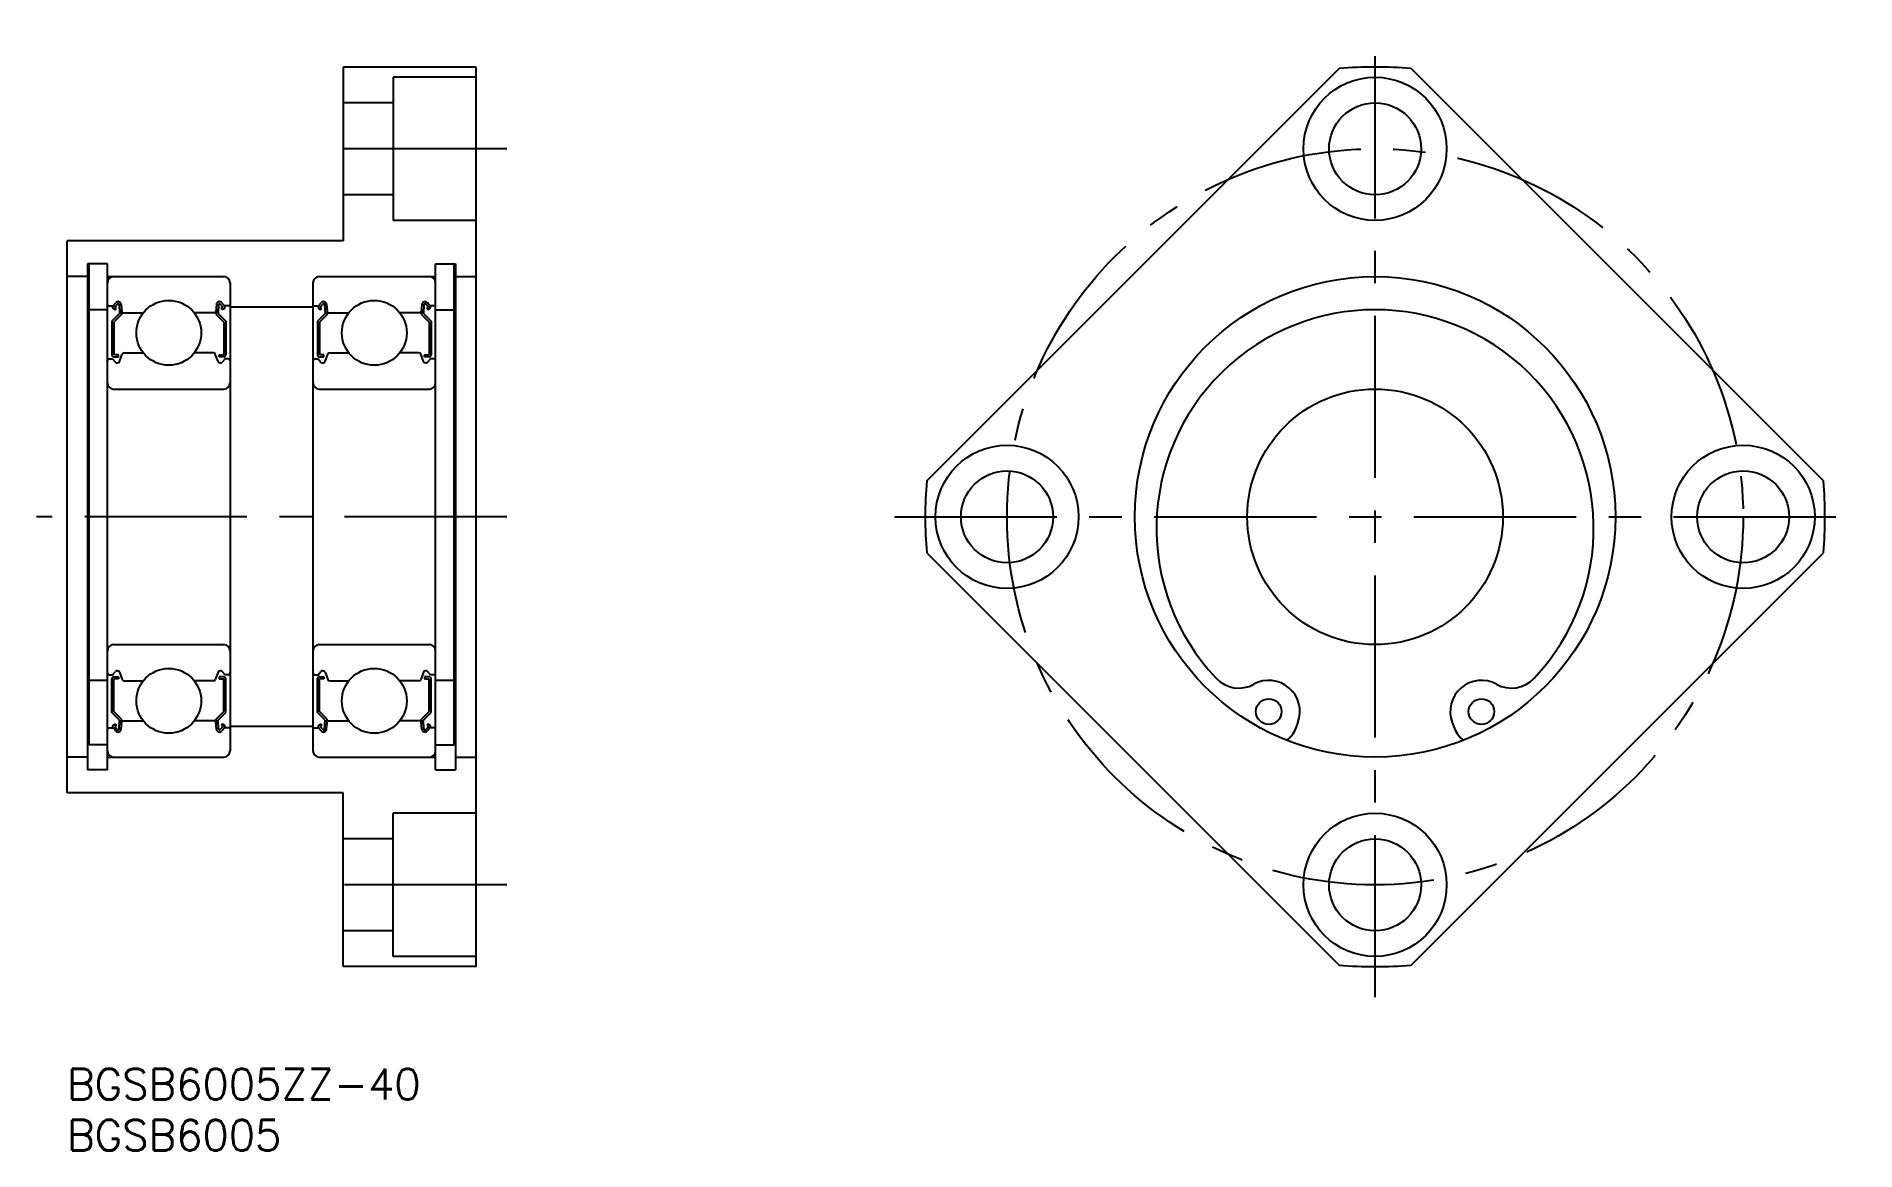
# Model space of a CAD drawing. Extents: x -3 to 175, y -8 to 101.
import ezdxf

# ---------------------------------------------------------------- set-up
doc = ezdxf.new("R2010")
doc.units = 0
doc.header["$LTSCALE"] = 0.5
doc.linetypes.add('CENTER', pattern=[50.8, 31.75, -6.35, 6.35, -6.35])
for name, color, linetype in [('MSM_CENTER', 1, 'CENTER'), ('MSM_CONTINUOUS', 7, 'CONTINUOUS'), ('MSM_PART_NUMBER', 7, 'CONTINUOUS')]:
    doc.layers.add(name, color=color, linetype=linetype)
doc.styles.get("Standard").update_dxf_attribs({"font": 'txt.shx', "height": 3, "bigfont": 'bigfont.shx'})

# ---------------------------------------------------------------- blocks, each defined once
blk = doc.blocks.new('*U6')
at = {"layer": 'MSM_PART_NUMBER'}
blk.add_text('BGSB6005ZZ-40', height=3, dxfattribs=at).set_placement((0, -3))
blk = doc.blocks.new('*U7')
at = {"layer": 'MSM_PART_NUMBER'}
blk.add_text('BGSB6005', height=3, dxfattribs=at).set_placement((0, -8))

msp = doc.modelspace()

# ---------------------------------------------------------------- linework, layer by layer
at = {"layer": 'MSM_CENTER'}
for p, q in [((127.94, 7), (127.94, 101)), ((43, 90), (24, 90)), ((43, 54), (-3, 54)), ((80.94, 54), (174.94, 54)), ((43, 18), (24, 18))]:
    msp.add_line(p, q, dxfattribs=at)
msp.add_circle((127.94, 54), 36, dxfattribs=at)
at = {"layer": 'MSM_CONTINUOUS'}
for p, q in [((40, 98), (27, 98)), ((27, 98), (27, 81)), ((36.75, 98), (36.75, 98)), ((40, 10), (40, 98)), ((40, 97), (31.9, 97)), ((31.9, 97), (31.9, 83)), ((84.08, 57.52), (124.42, 97.86)), ((131.46, 97.86), (171.8, 57.52)), ((31.9, 94.5), (27, 94.5)), ((31.9, 85.5), (27, 85.5)), ((40, 83), (31.9, 83)), ((0, 27), (0, 81)), ((27, 81), (0, 81)), ((3.95, 78.75), (2, 78.75)), ((2, 78.75), (2, 29.25)), ((2.15, 31.68, 1.25), (2.15, 78.75, 1.25)), ((3.95, 29.25), (3.95, 78.75)), ((36.05, 29.25), (36.05, 78.75)), ((36.05, 78.75), (38, 78.75)), ((37.85, 31.68, 1.25), (37.85, 78.75, 1.25)), ((38, 78.75), (38, 29.25)), ((2, 77.5), (0, 77.5)), ((3.95, 77.5), (15.35, 77.5)), ((15.95, 76.9), (15.95, 31.1)), ((24.05, 76.9), (24.05, 31.1)), ((24.65, 77.5), (36.05, 77.5)), ((38, 77.5), (40, 77.5)), ((4.51, 74.65), (4.76, 74.95)), ((4.66, 74.52), (4.91, 74.82)), ((5.09, 74.76), (5.13, 73.88)), ((5.29, 74.78), (5.35, 74.04)), ((14.61, 74.78), (14.55, 74.04)), ((14.81, 74.76), (14.77, 73.88)), ((15.24, 74.52), (14.99, 74.82)), ((15.39, 74.65), (15.14, 74.95)), ((24.61, 74.65), (24.86, 74.95)), ((24.76, 74.52), (25.01, 74.82)), ((25.19, 74.76), (25.23, 73.88)), ((25.39, 74.78), (25.45, 74.04)), ((34.71, 74.78), (34.65, 74.04)), ((34.91, 74.76), (34.87, 73.88)), ((35.34, 74.52), (35.09, 74.82)), ((35.49, 74.65), (35.24, 74.95)), ((3.95, 74.25), (2.15, 74.25)), ((4.05, 74.65), (4.51, 74.65)), ((5.13, 73.88), (4.38, 73.13)), ((4.38, 73.13), (4.38, 69.85)), ((4.69, 74.24), (4.53, 74.37)), ((5.33, 73.8), (4.58, 73.05)), ((4.58, 73.05), (4.58, 69.85)), ((4.82, 74.39), (4.66, 74.52)), ((4.69, 74.24), (4.82, 74.39)), ((5.33, 74.27), (5.33, 73.8)), ((5.45, 73.95), (7.44, 73.95)), ((14.45, 73.95), (12.46, 73.95)), ((14.57, 74.27), (14.57, 73.8)), ((14.57, 73.8), (15.32, 73.05)), ((14.77, 73.88), (15.52, 73.13)), ((15.08, 74.39), (15.24, 74.52)), ((15.21, 74.24), (15.08, 74.39)), ((15.21, 74.24), (15.37, 74.37)), ((15.32, 73.05), (15.32, 69.85)), ((15.85, 74.65), (15.39, 74.65)), ((15.52, 73.13), (15.52, 69.85)), ((24.05, 74.5), (15.95, 74.5)), ((24.15, 74.65), (24.61, 74.65)), ((25.23, 73.88), (24.48, 73.13)), ((24.48, 73.13), (24.48, 69.85)), ((24.79, 74.24), (24.63, 74.37)), ((25.43, 73.8), (24.68, 73.05)), ((24.68, 73.05), (24.68, 69.85)), ((24.92, 74.39), (24.76, 74.52)), ((24.79, 74.24), (24.92, 74.39)), ((25.43, 74.27), (25.43, 73.8)), ((25.55, 73.95), (27.54, 73.95)), ((34.55, 73.95), (32.56, 73.95)), ((34.67, 74.27), (34.67, 73.8)), ((34.67, 73.8), (35.42, 73.05)), ((34.87, 73.88), (35.62, 73.13)), ((35.18, 74.39), (35.34, 74.52)), ((35.31, 74.24), (35.18, 74.39)), ((35.31, 74.24), (35.47, 74.37)), ((35.42, 73.05), (35.42, 69.85)), ((35.95, 74.65), (35.49, 74.65)), ((35.62, 73.13), (35.62, 69.85)), ((36.05, 74.25), (37.85, 74.25)), ((4.15, 69.45), (4.45, 69.45)), ((4.45, 69.45), (4.73, 69.12)), ((5.03, 69.85), (4.58, 69.85)), ((4.58, 69.65), (5.03, 69.65)), ((5.03, 69.65), (5.03, 69.85)), ((5.13, 69.18), (5.4, 69.92)), ((5.59, 70.05), (7.44, 70.05)), ((14.31, 70.05), (12.46, 70.05)), ((14.77, 69.18), (14.5, 69.92)), ((14.87, 69.85), (15.32, 69.85)), ((14.87, 69.65), (14.87, 69.85)), ((15.32, 69.65), (14.87, 69.65)), ((15.45, 69.45), (15.17, 69.12)), ((15.75, 69.45), (15.45, 69.45)), ((24.25, 69.45), (24.55, 69.45)), ((24.55, 69.45), (24.83, 69.12)), ((25.13, 69.85), (24.68, 69.85)), ((24.68, 69.65), (25.13, 69.65)), ((25.13, 69.65), (25.13, 69.85)), ((25.23, 69.18), (25.5, 69.92)), ((25.69, 70.05), (27.54, 70.05)), ((34.41, 70.05), (32.56, 70.05)), ((34.87, 69.18), (34.6, 69.92)), ((34.97, 69.65), (34.97, 69.85)), ((34.97, 69.85), (35.42, 69.85)), ((35.42, 69.65), (34.97, 69.65)), ((35.55, 69.45), (35.27, 69.12)), ((35.85, 69.45), (35.55, 69.45)), ((4.88, 69.05), (4.94, 69.05)), ((15.02, 69.05), (14.96, 69.05)), ((24.98, 69.05), (25.04, 69.05)), ((35.12, 69.05), (35.06, 69.05)), ((4.55, 66.5), (15.35, 66.5)), ((24.65, 66.5), (35.45, 66.5)), ((84.08, 50.48), (124.42, 10.14)), ((131.46, 10.14), (171.8, 50.48)), ((4.55, 41.5), (15.35, 41.5)), ((24.65, 41.5), (35.45, 41.5)), ((3.95, 38), (2.15, 38)), ((4.15, 38.55), (4.45, 38.55)), ((4.38, 34.87), (4.38, 38.15)), ((4.45, 38.55), (4.73, 38.88)), ((4.58, 38.35), (5.03, 38.35)), ((4.58, 34.95), (4.58, 38.15)), ((5.03, 38.15), (4.58, 38.15)), ((4.88, 38.95), (4.94, 38.95)), ((5.03, 38.35), (5.03, 38.15)), ((5.13, 38.82), (5.4, 38.08)), ((5.59, 37.95), (7.44, 37.95)), ((14.31, 37.95), (12.46, 37.95)), ((14.77, 38.82), (14.5, 38.08)), ((14.87, 38.35), (14.87, 38.15)), ((15.32, 38.35), (14.87, 38.35)), ((14.87, 38.15), (15.32, 38.15)), ((15.02, 38.95), (14.96, 38.95)), ((15.45, 38.55), (15.17, 38.88)), ((15.32, 34.95), (15.32, 38.15)), ((15.75, 38.55), (15.45, 38.55)), ((15.52, 34.87), (15.52, 38.15)), ((24.25, 38.55), (24.55, 38.55)), ((24.48, 34.87), (24.48, 38.15)), ((24.55, 38.55), (24.83, 38.88)), ((24.68, 38.35), (25.13, 38.35)), ((24.68, 34.95), (24.68, 38.15)), ((25.13, 38.15), (24.68, 38.15)), ((24.98, 38.95), (25.04, 38.95)), ((25.13, 38.35), (25.13, 38.15)), ((25.23, 38.82), (25.5, 38.08)), ((25.69, 37.95), (27.54, 37.95)), ((34.41, 37.95), (32.56, 37.95)), ((34.87, 38.82), (34.6, 38.08)), ((34.97, 38.35), (34.97, 38.15)), ((35.42, 38.35), (34.97, 38.35)), ((34.97, 38.15), (35.42, 38.15)), ((35.12, 38.95), (35.06, 38.95)), ((35.55, 38.55), (35.27, 38.88)), ((35.42, 34.95), (35.42, 38.15)), ((35.85, 38.55), (35.55, 38.55)), ((35.62, 34.87), (35.62, 38.15)), ((37.85, 38), (36.05, 38)), ((5.13, 34.12), (4.38, 34.87)), ((5.33, 34.2), (4.58, 34.95)), ((5.09, 33.24), (5.13, 34.12)), ((5.29, 33.22), (5.35, 33.96)), ((5.33, 33.73), (5.33, 34.2)), ((5.45, 34.05), (7.44, 34.05)), ((14.45, 34.05), (12.46, 34.05)), ((14.61, 33.22), (14.55, 33.96)), ((14.57, 34.2), (15.32, 34.95)), ((14.57, 33.73), (14.57, 34.2)), ((14.77, 34.12), (15.52, 34.87)), ((14.81, 33.24), (14.77, 34.12)), ((25.23, 34.12), (24.48, 34.87)), ((25.43, 34.2), (24.68, 34.95)), ((25.19, 33.24), (25.23, 34.12)), ((25.39, 33.22), (25.45, 33.96)), ((25.43, 33.73), (25.43, 34.2)), ((25.55, 34.05), (27.54, 34.05)), ((34.55, 34.05), (32.56, 34.05)), ((34.71, 33.22), (34.65, 33.96)), ((34.67, 34.2), (35.42, 34.95)), ((34.67, 33.73), (34.67, 34.2)), ((34.87, 34.12), (35.62, 34.87)), ((34.91, 33.24), (34.87, 34.12)), ((120.18, 33.3), (120.4, 33.88)), ((135.49, 33.88), (135.7, 33.3)), ((4.05, 33.35), (4.51, 33.35)), ((4.51, 33.35), (4.76, 33.05)), ((4.69, 33.76), (4.53, 33.63)), ((4.82, 33.61), (4.66, 33.48)), ((4.66, 33.48), (4.91, 33.18)), ((4.69, 33.76), (4.82, 33.61)), ((15.24, 33.48), (14.99, 33.18)), ((15.21, 33.76), (15.08, 33.61)), ((15.08, 33.61), (15.24, 33.48)), ((15.39, 33.35), (15.14, 33.05)), ((15.21, 33.76), (15.37, 33.63)), ((15.85, 33.35), (15.39, 33.35)), ((24.05, 33.5), (15.95, 33.5)), ((24.15, 33.35), (24.61, 33.35)), ((24.61, 33.35), (24.86, 33.05)), ((24.79, 33.76), (24.63, 33.63)), ((24.92, 33.61), (24.76, 33.48)), ((24.76, 33.48), (25.01, 33.18)), ((24.79, 33.76), (24.92, 33.61)), ((35.34, 33.48), (35.09, 33.18)), ((35.31, 33.76), (35.18, 33.61)), ((35.18, 33.61), (35.34, 33.48)), ((35.49, 33.35), (35.24, 33.05)), ((35.31, 33.76), (35.47, 33.63)), ((35.95, 33.35), (35.49, 33.35)), ((2, 30.5), (0, 30.5)), ((3.95, 31.68), (2.15, 31.68)), ((3.95, 30.5), (15.35, 30.5)), ((7.45, 30.5), (7.45, 30.5)), ((24.65, 30.5), (36.05, 30.5)), ((27.55, 30.5), (27.55, 30.5)), ((36.05, 31.68), (37.85, 31.68)), ((38, 30.5), (40, 30.5)), ((3.95, 29.25), (2, 29.25)), ((36.05, 29.25), (38, 29.25)), ((27, 27), (0, 27)), ((27, 10), (27, 27)), ((40, 25), (31.9, 25)), ((31.9, 11), (31.9, 25)), ((31.9, 22.5), (27, 22.5)), ((31.9, 13.5), (27, 13.5)), ((40, 11), (31.9, 11)), ((40, 10), (27, 10))]:
    msp.add_line(p, q, dxfattribs=at)
for centre, radius in [((127.94, 90), 7), ((127.94, 90), 4.5), ((127.94, 54), 23.5), ((9.95, 72), 3.17), ((30.05, 72), 3.17), ((127.94, 54), 12.5), ((91.94, 54), 7), ((163.94, 54), 7), ((91.94, 54), 4.5), ((163.94, 54), 4.5), ((9.95, 36), 3.17), ((30.05, 36), 3.17), ((117.54, 34.95), 1.25), ((138.34, 34.95), 1.25), ((127.94, 18), 7), ((127.94, 18), 4.5)]:
    msp.add_circle(centre, radius, dxfattribs=at)
for centre, radius, start, end in [((127.94, 54), 44, 85.4154, 94.5846), ((4.55, 76.9), 0.6, 90, 180), ((15.35, 76.9), 0.6, 0, 90), ((24.65, 76.9), 0.6, 90, 180), ((35.45, 76.9), 0.6, 0, 90), ((4.05, 74.75), 0.1, 180, 270), ((4.99, 74.75), 0.3, 4.9967, 140.0012), ((4.99, 74.75), 0.1, 2.8198, 140.0023), ((14.91, 74.75), 0.3, 39.9988, 175.0033), ((14.91, 74.75), 0.1, 39.9977, 177.1802), ((15.85, 74.75), 0.1, 270, 0), ((24.15, 74.75), 0.1, 180, 270), ((25.09, 74.75), 0.3, 4.9967, 140.0012), ((25.09, 74.75), 0.1, 2.8198, 140.0023), ((35.01, 74.75), 0.3, 39.9988, 175.0033), ((35.01, 74.75), 0.1, 39.9977, 177.1802), ((35.95, 74.75), 0.1, 270, 0), ((4.66, 74.52), 0.2, 140.0012, 230.0863), ((5.45, 74.05), 0.1, 184.9967, 270), ((14.45, 74.05), 0.1, 270, 355.0033), ((15.24, 74.52), 0.2, 309.9137, 39.9988), ((24.76, 74.52), 0.2, 140.0012, 230.0863), ((25.55, 74.05), 0.1, 184.9967, 270), ((34.55, 74.05), 0.1, 270, 355.0033), ((35.34, 74.52), 0.2, 309.9137, 39.9988), ((127.94, 52.88), 21.38, 316.6826, 223.3174), ((4.15, 69.25), 0.2, 90, 180), ((4.58, 69.85), 0.2, 180, 270), ((5.59, 69.85), 0.2, 90, 159.9921), ((14.31, 69.85), 0.2, 20.0079, 90), ((15.32, 69.85), 0.2, 270, 0), ((15.75, 69.25), 0.2, 0, 90), ((24.25, 69.25), 0.2, 90, 180), ((24.68, 69.85), 0.2, 180, 270), ((25.69, 69.85), 0.2, 90, 159.9921), ((34.41, 69.85), 0.2, 20.0079, 90), ((35.42, 69.85), 0.2, 270, 0), ((35.85, 69.25), 0.2, 0, 90), ((4.88, 69.25), 0.2, 219.9945, 270), ((4.94, 69.25), 0.2, 270, 339.9921), ((14.96, 69.25), 0.2, 200.0079, 270), ((15.02, 69.25), 0.2, 270, 320.0055), ((24.98, 69.25), 0.2, 219.9945, 270), ((25.04, 69.25), 0.2, 270, 339.9921), ((35.06, 69.25), 0.2, 200.0079, 270), ((35.12, 69.25), 0.2, 270, 320.0055), ((4.55, 67.1), 0.6, 180, 270), ((15.35, 67.1), 0.6, 270, 0), ((24.65, 67.1), 0.6, 180, 270), ((35.45, 67.1), 0.6, 270, 0), ((127.94, 54), 44, 175.4154, 184.5846), ((127.94, 54), 44, 355.4154, 4.5846), ((4.55, 40.9), 0.6, 90, 180), ((15.35, 40.9), 0.6, 0, 90), ((24.65, 40.9), 0.6, 90, 180), ((35.45, 40.9), 0.6, 0, 90), ((4.15, 38.75), 0.2, 180, 270), ((4.58, 38.15), 0.2, 90, 180), ((4.88, 38.75), 0.2, 90, 140.0055), ((4.94, 38.75), 0.2, 20.0079, 90), ((5.59, 38.15), 0.2, 200.0079, 270), ((14.31, 38.15), 0.2, 270, 339.9921), ((14.96, 38.75), 0.2, 90, 159.9921), ((15.02, 38.75), 0.2, 39.9945, 90), ((15.32, 38.15), 0.2, 0, 90), ((15.75, 38.75), 0.2, 270, 0), ((24.25, 38.75), 0.2, 180, 270), ((24.68, 38.15), 0.2, 90, 180), ((24.98, 38.75), 0.2, 90, 140.0055), ((25.04, 38.75), 0.2, 20.0079, 90), ((25.69, 38.15), 0.2, 200.0079, 270), ((34.41, 38.15), 0.2, 270, 339.9921), ((35.06, 38.75), 0.2, 90, 159.9921), ((35.12, 38.75), 0.2, 39.9945, 90), ((35.42, 38.15), 0.2, 0, 90), ((35.85, 38.75), 0.2, 270, 0), ((114.61, 40.3), 3.05, 223.3174, 298.7349), ((117.54, 34.95), 3.05, 339.4426, 118.7349), ((138.34, 34.95), 3.05, 61.2651, 200.5574), ((141.27, 40.3), 3.05, 241.2651, 316.6826), ((5.45, 33.95), 0.1, 90, 175.0033), ((14.45, 33.95), 0.1, 4.9967, 90), ((25.55, 33.95), 0.1, 90, 175.0033), ((34.55, 33.95), 0.1, 4.9967, 90), ((4.05, 33.25), 0.1, 90, 180), ((4.66, 33.48), 0.2, 129.9137, 219.9988), ((4.99, 33.25), 0.3, 219.9988, 355.0033), ((4.99, 33.25), 0.1, 219.9977, 357.1802), ((14.91, 33.25), 0.3, 184.9967, 320.0012), ((14.91, 33.25), 0.1, 182.8198, 320.0023), ((15.24, 33.48), 0.2, 320.0012, 50.0863), ((15.85, 33.25), 0.1, 0, 90), ((24.15, 33.25), 0.1, 90, 180), ((24.76, 33.48), 0.2, 129.9137, 219.9988), ((25.09, 33.25), 0.3, 219.9988, 355.0033), ((25.09, 33.25), 0.1, 219.9977, 357.1802), ((35.01, 33.25), 0.3, 184.9967, 320.0012), ((35.01, 33.25), 0.1, 182.8198, 320.0023), ((35.34, 33.48), 0.2, 320.0012, 50.0863), ((35.95, 33.25), 0.1, 0, 90), ((117.84, 34.18), 2.5, 305.7418, 339.4426), ((138.05, 34.18), 2.5, 200.5574, 234.2582), ((4.55, 31.1), 0.6, 180, 270), ((15.35, 31.1), 0.6, 270, 0), ((24.65, 31.1), 0.6, 180, 270), ((35.45, 31.1), 0.6, 270, 0), ((127.94, 54), 44, 265.4154, 274.5846)]:
    msp.add_arc(centre, radius, start, end, dxfattribs=at)

# ---------------------------------------------------------------- block references
for name in ['*U6', '*U7']:
    msp.add_blockref(name, (0, 0), dxfattribs=at)

doc.saveas('drawing.dxf')
